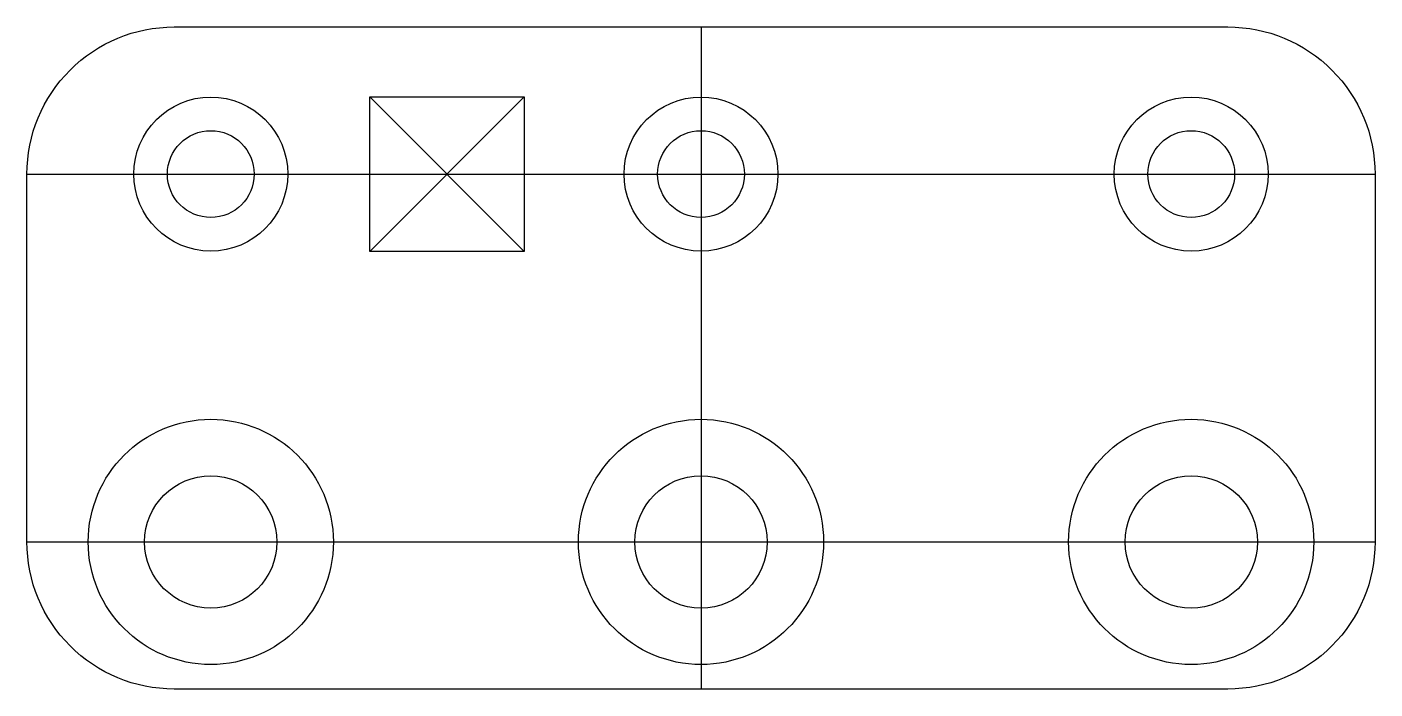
# Model space of a CAD drawing. Header units: inches. Extents: x 0 to 2.75, y 0 to 1.35.
import ezdxf

# ---------------------------------------------------------------- set-up
doc = ezdxf.new("R2010")
doc.units = ezdxf.units.IN
doc.layers.get('0').update_dxf_attribs({"linetype": 'CONTINUOUS'})

msp = doc.modelspace()

# ---------------------------------------------------------------- linework, layer by layer
for p, q in [((1.375, 1.35), (1.375, 0)), ((0.6994, 0.8925), (0.6994, 1.2075)), ((0.6994, 1.2075), (1.0144, 1.2075)), ((1.0144, 0.8925), (0.6994, 1.2075)), ((0.6994, 0.8925), (1.0144, 1.2075)), ((1.0144, 1.2075), (1.0144, 0.8925)), ((0, 1.05), (2.75, 1.05)), ((1.0144, 0.8925), (0.6994, 0.8925)), ((0, 0.3), (2.75, 0.3))]:
    msp.add_line(p, q)
msp.add_lwpolyline([(2.45, 0), (0.3, 0, -0.414214), (0, 0.3), (0, 1.05, -0.414214), (0.3, 1.35), (2.45, 1.35, -0.414214), (2.75, 1.05), (2.75, 0.3, -0.414214)], format="xyb", close=True)
for centre, radius in [((0.375, 1.05), 0.157), ((1.375, 1.05), 0.157), ((2.375, 1.05), 0.157), ((0.375, 1.05), 0.0885), ((1.375, 1.05), 0.0885), ((2.375, 1.05), 0.0885), ((0.375, 0.3), 0.25), ((1.375, 0.3), 0.25), ((2.375, 0.3), 0.25), ((0.375, 0.3), 0.135), ((1.375, 0.3), 0.135), ((2.375, 0.3), 0.135)]:
    msp.add_circle(centre, radius)

doc.saveas('drawing.dxf')
